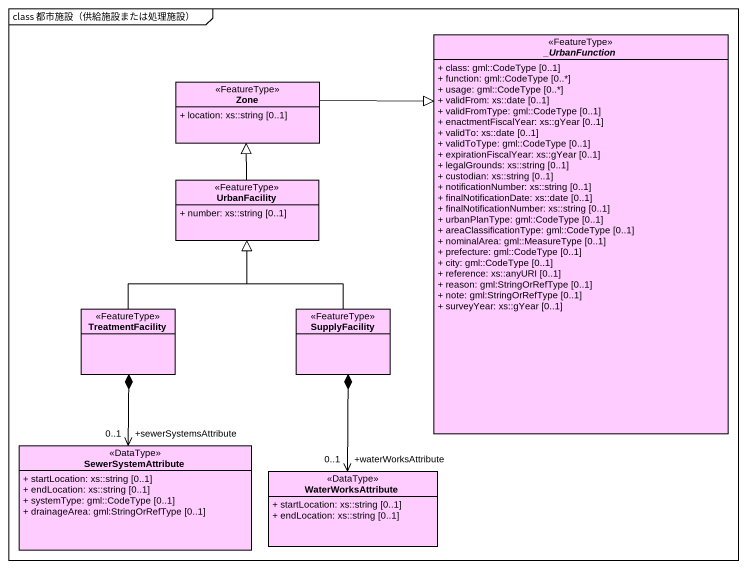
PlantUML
@startuml
mainframe class 都市施設（供給施設または処理施設）
hide circle
hide empty members
skinparam classAttributeIconSize 0
abstract class "_UrbanFunction" as UrbanFunction <<FeatureType>> #FFCCFF {
  + class: gml::CodeType [0..1]
  + function: gml::CodeType [0..*]
  + usage: gml::CodeType [0..*]
  + validFrom: xs::date [0..1]
  + validFromType: gml::CodeType [0..1]
  + enactmentFiscalYear: xs::gYear [0..1]
  + validTo: xs::date [0..1]
  + validToType: gml::CodeType [0..1]
  + expirationFiscalYear: xs::gYear [0..1]
  + legalGrounds: xs::string [0..1]
  + custodian: xs::string [0..1]
  + notificationNumber: xs::string [0..1]
  + finalNotificationDate: xs::date [0..1]
  + finalNotificationNumber: xs::string [0..1]
  + urbanPlanType: gml::CodeType [0..1]
  + areaClassificationType: gml::CodeType [0..1]
  + nominalArea: gml::MeasureType [0..1]
  + prefecture: gml::CodeType [0..1]
  + city: gml::CodeType [0..1]
  + reference: xs::anyURI [0..1]
  + reason: gml:StringOrRefType [0..1]
  + note: gml:StringOrRefType [0..1]
  + surveyYear: xs::gYear [0..1]
}
class Zone <<FeatureType>> #FFCCFF {
  + location: xs::string [0..1]
}
class UrbanFacility <<FeatureType>> #FFCCFF {
  + number: xs::string [0..1]
}
class TreatmentFacility <<FeatureType>> #FFCCFF
class SupplyFacility <<FeatureType>> #FFCCFF
class SewerSystemAttribute <<DataType>> #FFCCFF {
  + startLocation: xs::string [0..1]
  + endLocation: xs::string [0..1]
  + systemType: gml::CodeType [0..1]
  + drainageArea: gml:StringOrRefType [0..1]
}
class WaterWorksAttribute <<DataType>> #FFCCFF {
  + startLocation: xs::string [0..1]
  + endLocation: xs::string [0..1]
}
Zone -right-|> UrbanFunction
UrbanFacility -up-|> Zone
TreatmentFacility -up-|> UrbanFacility
SupplyFacility -up-|> UrbanFacility
SewerSystemAttribute "+sewerSystemsAttribute\n0..1" <-up-* TreatmentFacility
WaterWorksAttribute "+waterWorksAttribute\n0..1" <-up-* SupplyFacility
@enduml
